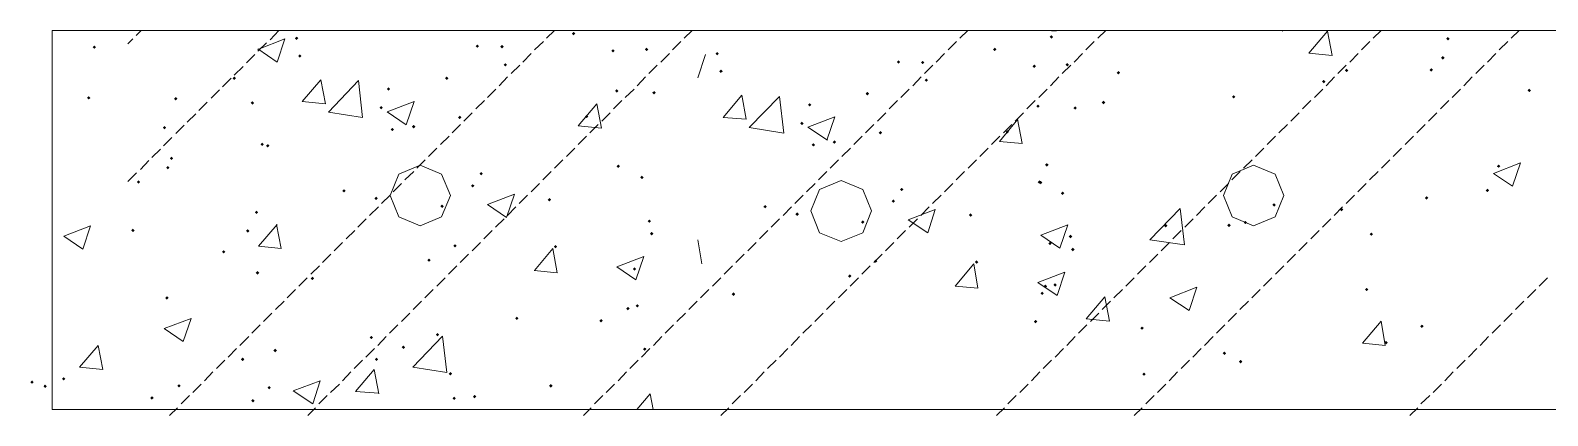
# Model space of a CAD drawing. Header units: millimetres. Extents: x -4415 to 173792, y -78716 to 47289.
# Drawn here: x 16559 to 20063, y -20318 to -19429 of the extents above; entities that cross this region are included whole.
import ezdxf

# ---------------------------------------------------------------- set-up
doc = ezdxf.new("R2010")
doc.units = ezdxf.units.MM

msp = doc.modelspace()

# ---------------------------------------------------------------- hatches: boundary and pattern name
h = msp.add_hatch(color=0)
h.dxf.hatch_style = 2
h.paths.add_polyline_path([(17173.9, -19451.5), (17169.9, -19447.5), (17173.9, -19443.6), (17177.9, -19447.5)])
h = msp.add_hatch(color=0)
h.dxf.hatch_style = 2
h.paths.add_polyline_path([(17813.7, -19440.8), (17809.7, -19436.8), (17813.7, -19432.8), (17817.7, -19436.8)])
h = msp.add_hatch(color=0)
h.dxf.hatch_style = 2
h.paths.add_polyline_path([(18917.2, -19448.3), (18913.3, -19444.3), (18917.2, -19440.4), (18921.2, -19444.3)])
h = msp.add_hatch(color=0)
h.dxf.hatch_style = 2
h.paths.add_polyline_path([(19832.9, -19452.6), (19829, -19448.6), (19832.9, -19444.6), (19836.9, -19448.6)])
h = msp.add_hatch(color=0)
h.dxf.hatch_style = 2
h.paths.add_polyline_path([(16706.9, -19471.9), (16702.9, -19467.9), (16706.9, -19464), (16710.9, -19467.9)])
h = msp.add_hatch(color=0)
h.dxf.hatch_style = 2
h.paths.add_polyline_path([(17591.5, -19469.8), (17587.5, -19465.8), (17591.5, -19461.8), (17595.5, -19465.8)])
h = msp.add_hatch(color=0)
h.dxf.hatch_style = 2
h.paths.add_polyline_path([(17648.4, -19470.8), (17644.4, -19466.9), (17648.4, -19462.9), (17652.3, -19466.9)])
h = msp.add_hatch(color=0)
h.dxf.hatch_style = 2
h.paths.add_polyline_path([(17904.9, -19480.5), (17901, -19476.5), (17904.9, -19472.6), (17908.9, -19476.5)])
h = msp.add_hatch(color=0)
h.dxf.hatch_style = 2
h.paths.add_polyline_path([(17982.2, -19477.3), (17978.3, -19473.3), (17982.2, -19469.3), (17986.2, -19473.3)])
h = msp.add_hatch(color=0)
h.dxf.hatch_style = 2
h.paths.add_polyline_path([(18145.4, -19486.9), (18141.4, -19483), (18145.4, -19479), (18149.4, -19483)])
h = msp.add_hatch(color=0)
h.dxf.hatch_style = 2
h.paths.add_polyline_path([(18786.3, -19477.3), (18782.3, -19473.3), (18786.3, -19469.3), (18790.3, -19473.3)])
h = msp.add_hatch(color=0)
h.dxf.hatch_style = 2
h.paths.add_polyline_path([(17181.4, -19492.3), (17177.4, -19488.3), (17181.4, -19484.4), (17185.4, -19488.3)])
h = msp.add_hatch(color=0)
h.dxf.hatch_style = 2
h.paths.add_polyline_path([(17655.9, -19512.7), (17651.9, -19508.7), (17655.9, -19504.8), (17659.9, -19508.7)])
h = msp.add_hatch(color=0)
h.dxf.hatch_style = 2
h.paths.add_polyline_path([(18564.1, -19506.3), (18560.1, -19502.3), (18564.1, -19498.3), (18568, -19502.3)])
h = msp.add_hatch(color=0)
h.dxf.hatch_style = 2
h.paths.add_polyline_path([(18619.9, -19507.3), (18615.9, -19503.4), (18619.9, -19499.4), (18623.9, -19503.4)])
h = msp.add_hatch(color=0)
h.dxf.hatch_style = 2
h.paths.add_polyline_path([(18877.5, -19515.9), (18873.6, -19512), (18877.5, -19508), (18881.5, -19512)])
h = msp.add_hatch(color=0)
h.dxf.hatch_style = 2
h.paths.add_polyline_path([(18953.7, -19512.7), (18949.8, -19508.7), (18953.7, -19504.8), (18957.7, -19508.7)])
h = msp.add_hatch(color=0)
h.dxf.hatch_style = 2
h.paths.add_polyline_path([(19598.9, -19525.6), (19594.9, -19521.6), (19598.9, -19517.6), (19602.9, -19521.6)])
h = msp.add_hatch(color=0)
h.dxf.hatch_style = 2
h.paths.add_polyline_path([(19794.3, -19524.5), (19790.3, -19520.5), (19794.3, -19516.6), (19798.3, -19520.5)])
h = msp.add_hatch(color=0)
h.dxf.hatch_style = 2
h.paths.add_polyline_path([(19821.1, -19496.6), (19817.2, -19492.6), (19821.1, -19488.7), (19825.1, -19492.6)])
h = msp.add_hatch(color=0)
h.dxf.hatch_style = 2
h.paths.add_polyline_path([(17030, -19543.8), (17026.1, -19539.9), (17030, -19535.9), (17034, -19539.9)])
h = msp.add_hatch(color=0)
h.dxf.hatch_style = 2
h.paths.add_polyline_path([(17520.6, -19543.8), (17516.7, -19539.9), (17520.6, -19535.9), (17524.6, -19539.9)])
h = msp.add_hatch(color=0)
h.dxf.hatch_style = 2
h.paths.add_polyline_path([(18154, -19527.7), (18150, -19523.8), (18154, -19519.8), (18158, -19523.8)])
h = msp.add_hatch(color=0)
h.dxf.hatch_style = 2
h.paths.add_polyline_path([(18628.5, -19548.1), (18624.5, -19544.2), (18628.5, -19540.2), (18632.4, -19544.2)])
h = msp.add_hatch(color=0)
h.dxf.hatch_style = 2
h.paths.add_polyline_path([(19071.8, -19531), (19067.9, -19527), (19071.8, -19523), (19075.8, -19527)])
h = msp.add_hatch(color=0)
h.dxf.hatch_style = 2
h.paths.add_polyline_path([(19546.3, -19551.4), (19542.3, -19547.4), (19546.3, -19543.4), (19550.3, -19547.4)])
h = msp.add_hatch(color=0)
h.dxf.hatch_style = 2
h.paths.add_polyline_path([(16694, -19588.9), (16690.1, -19585), (16694, -19581), (16698, -19585)])
h = msp.add_hatch(color=0)
h.dxf.hatch_style = 2
h.paths.add_polyline_path([(16894.8, -19591.1), (16890.8, -19587.1), (16894.8, -19583.1), (16898.8, -19587.1)])
h = msp.add_hatch(color=0)
h.dxf.hatch_style = 2
h.paths.add_polyline_path([(17386.4, -19568.5), (17382.5, -19564.6), (17386.4, -19560.6), (17390.4, -19564.6)])
h = msp.add_hatch(color=0)
h.dxf.hatch_style = 2
h.paths.add_polyline_path([(17913.5, -19572.8), (17909.6, -19568.9), (17913.5, -19564.9), (17917.5, -19568.9)])
h = msp.add_hatch(color=0)
h.dxf.hatch_style = 2
h.paths.add_polyline_path([(17999.4, -19577.1), (17995.4, -19573.1), (17999.4, -19569.2), (18003.4, -19573.1)])
h = msp.add_hatch(color=0)
h.dxf.hatch_style = 2
h.paths.add_polyline_path([(18492.1, -19579.3), (18488.2, -19575.3), (18492.1, -19571.3), (18496.1, -19575.3)])
h = msp.add_hatch(color=0)
h.dxf.hatch_style = 2
h.paths.add_polyline_path([(19338.1, -19586.8), (19334.1, -19582.8), (19338.1, -19578.8), (19342, -19582.8)])
h = msp.add_hatch(color=0)
h.dxf.hatch_style = 2
h.paths.add_polyline_path([(20020.8, -19571.7), (20016.8, -19567.8), (20020.8, -19563.8), (20024.8, -19567.8)])
h = msp.add_hatch(color=0)
h.dxf.hatch_style = 2
h.paths.add_polyline_path([(17071.9, -19600.7), (17067.9, -19596.8), (17071.9, -19592.8), (17075.9, -19596.8)])
h = msp.add_hatch(color=0)
h.dxf.hatch_style = 2
h.paths.add_polyline_path([(17369.3, -19611.5), (17365.3, -19607.5), (17369.3, -19603.5), (17373.2, -19607.5)])
h = msp.add_hatch(color=0)
h.dxf.hatch_style = 2
h.paths.add_polyline_path([(18359, -19605), (18355.1, -19601.1), (18359, -19597.1), (18363, -19601.1)])
h = msp.add_hatch(color=0)
h.dxf.hatch_style = 2
h.paths.add_polyline_path([(18886.1, -19608.2), (18882.1, -19604.3), (18886.1, -19600.3), (18890.1, -19604.3)])
h = msp.add_hatch(color=0)
h.dxf.hatch_style = 2
h.paths.add_polyline_path([(18972, -19612.5), (18968, -19608.6), (18972, -19604.6), (18976, -19608.6)])
h = msp.add_hatch(color=0)
h.dxf.hatch_style = 2
h.paths.add_polyline_path([(19037.5, -19599.7), (19033.5, -19595.7), (19037.5, -19591.7), (19041.5, -19595.7)])
h = msp.add_hatch(color=0)
h.dxf.hatch_style = 2
h.paths.add_polyline_path([(16869, -19657.6), (16865, -19653.7), (16869, -19649.7), (16873, -19653.7)])
h = msp.add_hatch(color=0)
h.dxf.hatch_style = 2
h.paths.add_polyline_path([(17395, -19661.9), (17391.1, -19658), (17395, -19654), (17399, -19658)])
h = msp.add_hatch(color=0)
h.dxf.hatch_style = 2
h.paths.add_polyline_path([(17444.4, -19655.5), (17440.4, -19651.5), (17444.4, -19647.5), (17448.4, -19651.5)])
h = msp.add_hatch(color=0)
h.dxf.hatch_style = 2
h.paths.add_polyline_path([(17550.7, -19634), (17546.7, -19630), (17550.7, -19626.1), (17554.7, -19630)])
h = msp.add_hatch(color=0)
h.dxf.hatch_style = 2
h.paths.add_polyline_path([(17843.8, -19631.9), (17839.8, -19627.9), (17843.8, -19623.9), (17847.7, -19627.9)])
h = msp.add_hatch(color=0)
h.dxf.hatch_style = 2
h.paths.add_polyline_path([(18340.8, -19648), (18336.8, -19644), (18340.8, -19640), (18344.8, -19644)])
h = msp.add_hatch(color=0)
h.dxf.hatch_style = 2
h.paths.add_polyline_path([(17094.5, -19696.3), (17090.5, -19692.3), (17094.5, -19688.3), (17098.4, -19692.3)])
h = msp.add_hatch(color=0)
h.dxf.hatch_style = 2
h.paths.add_polyline_path([(17107.3, -19699.5), (17103.4, -19695.5), (17107.3, -19691.6), (17111.3, -19695.5)])
h = msp.add_hatch(color=0)
h.dxf.hatch_style = 2
h.paths.add_polyline_path([(18367.6, -19697.3), (18363.6, -19693.4), (18367.6, -19689.4), (18371.6, -19693.4)])
h = msp.add_hatch(color=0)
h.dxf.hatch_style = 2
h.paths.add_polyline_path([(18415.9, -19690.9), (18412, -19686.9), (18415.9, -19683), (18419.9, -19686.9)])
h = msp.add_hatch(color=0)
h.dxf.hatch_style = 2
h.paths.add_polyline_path([(18522.2, -19669.4), (18518.2, -19665.5), (18522.2, -19661.5), (18526.2, -19665.5)])
h = msp.add_hatch(color=0)
h.dxf.hatch_style = 2
h.paths.add_polyline_path([(18815.3, -19667.3), (18811.3, -19663.3), (18815.3, -19659.3), (18819.2, -19663.3)])
h = msp.add_hatch(color=0)
h.dxf.hatch_style = 2
h.paths.add_polyline_path([(16885.1, -19728.5), (16881.1, -19724.5), (16885.1, -19720.5), (16889.1, -19724.5)])
h = msp.add_hatch(color=0)
h.dxf.hatch_style = 2
h.paths.add_polyline_path([(16876.5, -19749.9), (16872.6, -19746), (16876.5, -19742), (16880.5, -19746)])
h = msp.add_hatch(color=0)
h.dxf.hatch_style = 2
h.paths.add_polyline_path([(17600.1, -19763.9), (17596.1, -19759.9), (17600.1, -19756), (17604, -19759.9)])
h = msp.add_hatch(color=0)
h.dxf.hatch_style = 2
h.paths.add_polyline_path([(17916.7, -19746.7), (17912.8, -19742.8), (17916.7, -19738.8), (17920.7, -19742.8)])
h = msp.add_hatch(color=0)
h.dxf.hatch_style = 2
h.paths.add_polyline_path([(18906.5, -19743.5), (18902.5, -19739.5), (18906.5, -19735.6), (18910.5, -19739.5)])
h = msp.add_hatch(color=0)
h.dxf.hatch_style = 2
h.paths.add_polyline_path([(19950, -19746.7), (19946, -19742.8), (19950, -19738.8), (19953.9, -19742.8)])
h = msp.add_hatch(color=0)
h.dxf.hatch_style = 2
h.paths.add_polyline_path([(16808.9, -19783.2), (16804.9, -19779.3), (16808.9, -19775.3), (16812.9, -19779.3)])
h = msp.add_hatch(color=0)
h.dxf.hatch_style = 2
h.paths.add_polyline_path([(17283.4, -19803.6), (17279.4, -19799.7), (17283.4, -19795.7), (17287.4, -19799.7)])
h = msp.add_hatch(color=0)
h.dxf.hatch_style = 2
h.paths.add_polyline_path([(17580.7, -19791.8), (17576.8, -19787.8), (17580.7, -19783.9), (17584.7, -19787.8)])
h = msp.add_hatch(color=0)
h.dxf.hatch_style = 2
h.paths.add_polyline_path([(17971.5, -19772.5), (17967.5, -19768.5), (17971.5, -19764.5), (17975.5, -19768.5)])
h = msp.add_hatch(color=0)
h.dxf.hatch_style = 2
h.paths.add_polyline_path([(18571.6, -19800.4), (18567.6, -19796.4), (18571.6, -19792.5), (18575.6, -19796.4)])
h = msp.add_hatch(color=0)
h.dxf.hatch_style = 2
h.paths.add_polyline_path([(18889.3, -19783.2), (18885.4, -19779.3), (18889.3, -19775.3), (18893.3, -19779.3)])
h = msp.add_hatch(color=0)
h.dxf.hatch_style = 2
h.paths.add_polyline_path([(18892.6, -19784.3), (18888.6, -19780.3), (18892.6, -19776.4), (18896.5, -19780.3)])
h = msp.add_hatch(color=0)
h.dxf.hatch_style = 2
h.paths.add_polyline_path([(19924.2, -19802.6), (19920.2, -19798.6), (19924.2, -19794.6), (19928.2, -19798.6)])
h = msp.add_hatch(color=0)
h.dxf.hatch_style = 2
h.paths.add_polyline_path([(17357.5, -19820.8), (17353.5, -19816.8), (17357.5, -19812.9), (17361.4, -19816.8)])
h = msp.add_hatch(color=0)
h.dxf.hatch_style = 2
h.paths.add_polyline_path([(17509.9, -19839.1), (17505.9, -19835.1), (17509.9, -19831.1), (17513.9, -19835.1)])
h = msp.add_hatch(color=0)
h.dxf.hatch_style = 2
h.paths.add_polyline_path([(17757.9, -19824), (17753.9, -19820), (17757.9, -19816.1), (17761.8, -19820)])
h = msp.add_hatch(color=0)
h.dxf.hatch_style = 2
h.paths.add_polyline_path([(18256, -19840.1), (18252, -19836.2), (18256, -19832.2), (18259.9, -19836.2)])
h = msp.add_hatch(color=0)
h.dxf.hatch_style = 2
h.paths.add_polyline_path([(18552.3, -19827.2), (18548.3, -19823.3), (18552.3, -19819.3), (18556.2, -19823.3)])
h = msp.add_hatch(color=0)
h.dxf.hatch_style = 2
h.paths.add_polyline_path([(18943, -19809), (18939, -19805), (18943, -19801), (18947, -19805)])
h = msp.add_hatch(color=0)
h.dxf.hatch_style = 2
h.paths.add_polyline_path([(19431.5, -19835.8), (19427.5, -19831.9), (19431.5, -19827.9), (19435.4, -19831.9)])
h = msp.add_hatch(color=0)
h.dxf.hatch_style = 2
h.paths.add_polyline_path([(19783.6, -19819.7), (19779.6, -19815.8), (19783.6, -19811.8), (19787.5, -19815.8)])
h = msp.add_hatch(color=0)
h.dxf.hatch_style = 2
h.paths.add_polyline_path([(17081.6, -19853), (17077.6, -19849), (17081.6, -19845.1), (17085.5, -19849)])
h = msp.add_hatch(color=0)
h.dxf.hatch_style = 2
h.paths.add_polyline_path([(17988.7, -19873.4), (17984.7, -19869.4), (17988.7, -19865.5), (17992.6, -19869.4)])
h = msp.add_hatch(color=0)
h.dxf.hatch_style = 2
h.paths.add_polyline_path([(18330, -19857.3), (18326.1, -19853.3), (18330, -19849.4), (18334, -19853.3)])
h = msp.add_hatch(color=0)
h.dxf.hatch_style = 2
h.paths.add_polyline_path([(18481.4, -19875.5), (18477.4, -19871.6), (18481.4, -19867.6), (18485.4, -19871.6)])
h = msp.add_hatch(color=0)
h.dxf.hatch_style = 2
h.paths.add_polyline_path([(18730.5, -19859.4), (18726.5, -19855.5), (18730.5, -19851.5), (18734.4, -19855.5)])
h = msp.add_hatch(color=0)
h.dxf.hatch_style = 2
h.paths.add_polyline_path([(19587.1, -19846.6), (19583.1, -19842.6), (19587.1, -19838.6), (19591.1, -19842.6)])
h = msp.add_hatch(color=0)
h.dxf.hatch_style = 2
h.paths.add_polyline_path([(16796, -19894.9), (16792, -19890.9), (16796, -19886.9), (16800, -19890.9)])
h = msp.add_hatch(color=0)
h.dxf.hatch_style = 2
h.paths.add_polyline_path([(17061.2, -19895.9), (17057.2, -19892), (17061.2, -19888), (17065.1, -19892)])
h = msp.add_hatch(color=0)
h.dxf.hatch_style = 2
h.paths.add_polyline_path([(17994, -19902.4), (17990.1, -19898.4), (17994, -19894.4), (17998, -19898.4)])
h = msp.add_hatch(color=0)
h.dxf.hatch_style = 2
h.paths.add_polyline_path([(18961.3, -19908.8), (18957.3, -19904.9), (18961.3, -19900.9), (18965.2, -19904.9)])
h = msp.add_hatch(color=0)
h.dxf.hatch_style = 2
h.paths.add_polyline_path([(19181.3, -19884.1), (19177.4, -19880.2), (19181.3, -19876.2), (19185.3, -19880.2)])
h = msp.add_hatch(color=0)
h.dxf.hatch_style = 2
h.paths.add_polyline_path([(19327.3, -19883.1), (19323.4, -19879.1), (19327.3, -19875.1), (19331.3, -19879.1)])
h = msp.add_hatch(color=0)
h.dxf.hatch_style = 2
h.paths.add_polyline_path([(19364.9, -19876.6), (19360.9, -19872.7), (19364.9, -19868.7), (19368.9, -19872.7)])
h = msp.add_hatch(color=0)
h.dxf.hatch_style = 2
h.paths.add_polyline_path([(19655.8, -19903.5), (19651.8, -19899.5), (19655.8, -19895.5), (19659.8, -19899.5)])
h = msp.add_hatch(color=0)
h.dxf.hatch_style = 2
h.paths.add_polyline_path([(17005.4, -19944.3), (17001.4, -19940.3), (17005.4, -19936.3), (17009.3, -19940.3)])
h = msp.add_hatch(color=0)
h.dxf.hatch_style = 2
h.paths.add_polyline_path([(17540, -19930.3), (17536, -19926.3), (17540, -19922.4), (17543.9, -19926.3)])
h = msp.add_hatch(color=0)
h.dxf.hatch_style = 2
h.paths.add_polyline_path([(17771.8, -19932.4), (17767.9, -19928.5), (17771.8, -19924.5), (17775.8, -19928.5)])
h = msp.add_hatch(color=0)
h.dxf.hatch_style = 2
h.paths.add_polyline_path([(18914, -19924.9), (18910.1, -19921), (18914, -19917), (18918, -19921)])
h = msp.add_hatch(color=0)
h.dxf.hatch_style = 2
h.paths.add_polyline_path([(18966.6, -19938.9), (18962.7, -19934.9), (18966.6, -19930.9), (18970.6, -19934.9)])
h = msp.add_hatch(color=0)
h.dxf.hatch_style = 2
h.paths.add_polyline_path([(17479.8, -19963.6), (17475.9, -19959.6), (17479.8, -19955.6), (17483.8, -19959.6)])
h = msp.add_hatch(color=0)
h.dxf.hatch_style = 2
h.paths.add_polyline_path([(18511.5, -19965.7), (18507.5, -19961.8), (18511.5, -19957.8), (18515.4, -19961.8)])
h = msp.add_hatch(color=0)
h.dxf.hatch_style = 2
h.paths.add_polyline_path([(18744.4, -19967.9), (18740.4, -19963.9), (18744.4, -19959.9), (18748.4, -19963.9)])
h = msp.add_hatch(color=0)
h.dxf.hatch_style = 2
h.paths.add_polyline_path([(17083.7, -19992.6), (17079.7, -19988.6), (17083.7, -19984.6), (17087.7, -19988.6)])
h = msp.add_hatch(color=0)
h.dxf.hatch_style = 2
h.paths.add_polyline_path([(17210.4, -20005.4), (17206.4, -20001.5), (17210.4, -19997.5), (17214.4, -20001.5)])
h = msp.add_hatch(color=0)
h.dxf.hatch_style = 2
h.paths.add_polyline_path([(17954.3, -19984), (17950.3, -19980), (17954.3, -19976), (17958.3, -19980)])
h = msp.add_hatch(color=0)
h.dxf.hatch_style = 2
h.paths.add_polyline_path([(18451.4, -20000.1), (18447.4, -19996.1), (18451.4, -19992.1), (18455.3, -19996.1)])
h = msp.add_hatch(color=0)
h.dxf.hatch_style = 2
h.paths.add_polyline_path([(16874.4, -20050.5), (16870.4, -20046.6), (16874.4, -20042.6), (16878.4, -20046.6)])
h = msp.add_hatch(color=0)
h.dxf.hatch_style = 2
h.paths.add_polyline_path([(18183, -20041.9), (18179, -20038), (18183, -20034), (18186.9, -20038)])
h = msp.add_hatch(color=0)
h.dxf.hatch_style = 2
h.paths.add_polyline_path([(18895.8, -20039.8), (18891.8, -20035.8), (18895.8, -20031.9), (18899.7, -20035.8)])
h = msp.add_hatch(color=0)
h.dxf.hatch_style = 2
h.paths.add_polyline_path([(18903.3, -20023.7), (18899.3, -20019.7), (18903.3, -20015.7), (18907.3, -20019.7)])
h = msp.add_hatch(color=0)
h.dxf.hatch_style = 2
h.paths.add_polyline_path([(18925.8, -20020.5), (18921.9, -20016.5), (18925.8, -20012.5), (18929.8, -20016.5)])
h = msp.add_hatch(color=0)
h.dxf.hatch_style = 2
h.paths.add_polyline_path([(19645.1, -20031.2), (19641.1, -20027.2), (19645.1, -20023.3), (19649.1, -20027.2)])
h = msp.add_hatch(color=0)
h.dxf.hatch_style = 2
h.paths.add_polyline_path([(17939.3, -20075.2), (17935.3, -20071.2), (17939.3, -20067.3), (17943.3, -20071.2)])
h = msp.add_hatch(color=0)
h.dxf.hatch_style = 2
h.paths.add_polyline_path([(17960.8, -20068.8), (17956.8, -20064.8), (17960.8, -20060.8), (17964.7, -20064.8)])
h = msp.add_hatch(color=0)
h.dxf.hatch_style = 2
h.paths.add_polyline_path([(17682.7, -20097.8), (17678.8, -20093.8), (17682.7, -20089.8), (17686.7, -20093.8)])
h = msp.add_hatch(color=0)
h.dxf.hatch_style = 2
h.paths.add_polyline_path([(17877, -20103.1), (17873.1, -20099.2), (17877, -20095.2), (17881, -20099.2)])
h = msp.add_hatch(color=0)
h.dxf.hatch_style = 2
h.paths.add_polyline_path([(18880.7, -20105.3), (18876.8, -20101.3), (18880.7, -20097.3), (18884.7, -20101.3)])
h = msp.add_hatch(color=0)
h.dxf.hatch_style = 2
h.paths.add_polyline_path([(19126.6, -20120.3), (19122.6, -20116.3), (19126.6, -20112.4), (19130.6, -20116.3)])
h = msp.add_hatch(color=0)
h.dxf.hatch_style = 2
h.paths.add_polyline_path([(19772.8, -20116), (19768.9, -20112), (19772.8, -20108.1), (19776.8, -20112)])
h = msp.add_hatch(color=0)
h.dxf.hatch_style = 2
h.paths.add_polyline_path([(17346.7, -20141.8), (17342.8, -20137.8), (17346.7, -20133.8), (17350.7, -20137.8)])
h = msp.add_hatch(color=0)
h.dxf.hatch_style = 2
h.paths.add_polyline_path([(17499.2, -20135.3), (17495.2, -20131.4), (17499.2, -20127.4), (17503.1, -20131.4)])
h = msp.add_hatch(color=0)
h.dxf.hatch_style = 2
h.paths.add_polyline_path([(19690.2, -20153.6), (19686.2, -20149.6), (19690.2, -20145.6), (19694.1, -20149.6)])
h = msp.add_hatch(color=0)
h.dxf.hatch_style = 2
h.paths.add_polyline_path([(17124.5, -20171.8), (17120.5, -20167.9), (17124.5, -20163.9), (17128.5, -20167.9)])
h = msp.add_hatch(color=0)
h.dxf.hatch_style = 2
h.paths.add_polyline_path([(17420.8, -20164.3), (17416.8, -20160.3), (17420.8, -20156.4), (17424.8, -20160.3)])
h = msp.add_hatch(color=0)
h.dxf.hatch_style = 2
h.paths.add_polyline_path([(17977.9, -20168.6), (17974, -20164.6), (17977.9, -20160.7), (17981.9, -20164.6)])
h = msp.add_hatch(color=0)
h.dxf.hatch_style = 2
h.paths.add_polyline_path([(19316.6, -20178.3), (19312.6, -20174.3), (19316.6, -20170.3), (19320.6, -20174.3)])
h = msp.add_hatch(color=0)
h.dxf.hatch_style = 2
h.paths.add_polyline_path([(17049.4, -20192.2), (17045.4, -20188.3), (17049.4, -20184.3), (17053.3, -20188.3)])
h = msp.add_hatch(color=0)
h.dxf.hatch_style = 2
h.paths.add_polyline_path([(17358.5, -20192.2), (17354.6, -20188.3), (17358.5, -20184.3), (17362.5, -20188.3)])
h = msp.add_hatch(color=0)
h.dxf.hatch_style = 2
h.paths.add_polyline_path([(17529.2, -20225.5), (17525.2, -20221.5), (17529.2, -20217.6), (17533.2, -20221.5)])
h = msp.add_hatch(color=0)
h.dxf.hatch_style = 2
h.paths.add_polyline_path([(19130.9, -20226.6), (19126.9, -20222.6), (19130.9, -20218.6), (19134.8, -20222.6)])
h = msp.add_hatch(color=0)
h.dxf.hatch_style = 2
h.paths.add_polyline_path([(19354.2, -20197.6), (19350.2, -20193.6), (19354.2, -20189.7), (19358.1, -20193.6)])
h = msp.add_hatch(color=0)
h.dxf.hatch_style = 2
h.paths.add_polyline_path([(16563.1, -20244.8), (16559.1, -20240.9), (16563.1, -20236.9), (16567, -20240.9)])
h = msp.add_hatch(color=0)
h.dxf.hatch_style = 2
h.paths.add_polyline_path([(16593.1, -20254.5), (16589.2, -20250.5), (16593.1, -20246.5), (16597.1, -20250.5)])
h = msp.add_hatch(color=0)
h.dxf.hatch_style = 2
h.paths.add_polyline_path([(16636.1, -20237.3), (16632.1, -20233.3), (16636.1, -20229.4), (16640, -20233.3)])
h = msp.add_hatch(color=0)
h.dxf.hatch_style = 2
h.paths.add_polyline_path([(16902.3, -20253.4), (16898.3, -20249.4), (16902.3, -20245.5), (16906.3, -20249.4)])
h = msp.add_hatch(color=0)
h.dxf.hatch_style = 2
h.paths.add_polyline_path([(17110.6, -20257.7), (17106.6, -20253.7), (17110.6, -20249.8), (17114.5, -20253.7)])
h = msp.add_hatch(color=0)
h.dxf.hatch_style = 2
h.paths.add_polyline_path([(17761.1, -20253.4), (17757.1, -20249.4), (17761.1, -20245.5), (17765.1, -20249.4)])
h = msp.add_hatch(color=0)
h.dxf.hatch_style = 2
h.paths.add_polyline_path([(16840, -20281.3), (16836.1, -20277.4), (16840, -20273.4), (16844, -20277.4)])
h = msp.add_hatch(color=0)
h.dxf.hatch_style = 2
h.paths.add_polyline_path([(17073, -20287.8), (17069, -20283.8), (17073, -20279.8), (17077, -20283.8)])
h = msp.add_hatch(color=0)
h.dxf.hatch_style = 2
h.paths.add_polyline_path([(17537.8, -20282.4), (17533.8, -20278.4), (17537.8, -20274.5), (17541.8, -20278.4)])
h = msp.add_hatch(color=0)
h.dxf.hatch_style = 2
h.paths.add_polyline_path([(17585, -20278.1), (17581.1, -20274.1), (17585, -20270.2), (17589, -20274.1)])

# ---------------------------------------------------------------- linework, layer by layer
at = {"color": 0, "lineweight": 0}
for points in [[(22557.5, -19429.3), (16609.2, -19429.3)], [(16609.2, -19429.3), (16609.2, -20304.2)], [(16803.5, -19441.1), (16815.3, -19429.3)], [(17112.7, -19450.8), (17133.1, -19429.3)], [(17751.4, -19447.5), (17769.7, -19429.3)], [(18069.2, -19447.5), (18087.4, -19429.3)], [(18705.8, -19447.5), (18724, -19429.3)], [(18906.5, -19429.3), (18928, -19431.4)], [(19024.6, -19447.5), (19042.8, -19429.3)], [(19448.6, -19429.3), (19451.8, -19431.4)], [(19512, -19481.9), (19554.9, -19431.4)], [(19565.6, -19487.3), (19554.9, -19431.4)], [(19660.1, -19447.5), (19678.4, -19429.3)], [(19978.9, -19447.5), (19997.2, -19429.3)], [(16784.2, -19460.4), (16796, -19448.6)], [(17084.8, -19473.3), (17147.1, -19448.6)], [(17084.8, -19477.6), (17104.1, -19458.3)], [(17084.8, -19472.2), (17128.8, -19502.3)], [(17128.8, -19502.3), (17147.1, -19448.6)], [(17723.5, -19474.4), (17743.9, -19455.1)], [(18042.3, -19474.4), (18061.7, -19455.1)], [(18678.9, -19474.4), (18698.3, -19455.1)], [(18996.7, -19474.4), (19016, -19455.1)], [(19512, -19481.9), (19565.6, -19487.3)], [(19633.3, -19474.4), (19652.6, -19455.1)], [(19951, -19474.4), (19971.4, -19455.1)], [(17030, -19532.4), (17050.4, -19513)], [(17058, -19504.4), (17077.3, -19485.1)], [(17669.8, -19529.1), (17689.2, -19509.8)], [(17696.7, -19502.3), (17716, -19483)], [(17987.6, -19529.1), (18006.9, -19509.8)], [(18015.5, -19502.3), (18034.8, -19483)], [(18100.3, -19538.8), (18118.6, -19485.1)], [(18624.2, -19529.1), (18643.5, -19509.8)], [(18651, -19502.3), (18670.3, -19483)], [(18941.9, -19529.1), (18962.3, -19509.8)], [(18969.8, -19502.3), (18989.2, -19483)], [(19578.5, -19529.1), (19597.8, -19509.8)], [(19606.4, -19502.3), (19625.8, -19483)], [(19897.4, -19529.1), (19916.7, -19509.8)], [(19924.2, -19502.3), (19943.5, -19483)], [(17003.2, -19559.2), (17022.5, -19539.9)], [(17186.8, -19593.5), (17229.7, -19543.1)], [(17240.4, -19598.9), (17229.7, -19543.1)], [(17248, -19618.2), (17316.7, -19545.2)], [(17326.3, -19630), (17316.7, -19545.2)], [(17641.9, -19557), (17661.3, -19536.6)], [(17960.8, -19557), (17980.1, -19536.6)], [(18597.3, -19557), (18616.7, -19536.6)], [(18915.1, -19557), (18934.4, -19536.6)], [(19551.7, -19557), (19571, -19536.6)], [(19869.4, -19557), (19888.8, -19536.6)], [(16976.4, -19586), (16995.7, -19566.7)], [(17615.1, -19583.9), (17634.4, -19564.6)], [(17932.9, -19583.9), (17953.2, -19564.6)], [(18159.4, -19630), (18202.3, -19578.5)], [(18212, -19634.3), (18202.3, -19578.5)], [(18219.5, -19653.7), (18289.3, -19581.7)], [(18298.9, -19666.5), (18289.3, -19581.7)], [(18569.4, -19583.9), (18588.8, -19564.6)], [(18888.3, -19583.9), (18907.6, -19564.6)], [(19524.8, -19583.9), (19544.2, -19564.6)], [(19842.6, -19583.9), (19861.9, -19564.6)], [(16921.6, -19640.8), (16940.9, -19621.5)], [(16948.5, -19613.9), (16967.8, -19594.6)], [(17186.8, -19593.5), (17240.4, -19598.9)], [(17248, -19618.2), (17326.3, -19630)], [(17383.2, -19617.2), (17445.5, -19593.5)], [(17383.2, -19617.2), (17427.2, -19647.2)], [(17427.2, -19647.2), (17445.5, -19593.5)], [(17560.3, -19638.6), (17579.7, -19619.3)], [(17588.3, -19610.7), (17607.6, -19591.4)], [(17824.4, -19649.4), (17867.4, -19598.9)], [(17878.1, -19654.7), (17867.4, -19598.9)], [(17879.2, -19638.6), (17898.5, -19619.3)], [(17906, -19610.7), (17925.3, -19591.4)], [(18515.8, -19638.6), (18535.1, -19619.3)], [(18542.6, -19610.7), (18561.9, -19591.4)], [(18833.5, -19638.6), (18852.8, -19619.3)], [(18860.4, -19610.7), (18879.7, -19591.4)], [(19470.1, -19638.6), (19489.4, -19619.3)], [(19496.9, -19610.7), (19516.3, -19591.4)], [(19787.9, -19638.6), (19807.2, -19619.3)], [(19815.8, -19610.7), (19835.1, -19591.4)], [(16894.8, -19667.6), (16914.1, -19648.3)], [(17533.5, -19665.5), (17552.8, -19646.1)], [(17824.4, -19649.4), (17878.1, -19654.7)], [(17851.3, -19665.5), (17870.6, -19646.1)], [(18159.4, -19630), (18212, -19634.3)], [(18219.5, -19653.7), (18298.9, -19666.5)], [(18354.7, -19652.6), (18417, -19629)], [(18354.7, -19652.6), (18399.8, -19682.6)], [(18398.7, -19682.6), (18417, -19629)], [(18487.8, -19665.5), (18507.2, -19646.1)], [(18797, -19685.9), (18840, -19634.3)], [(18806.7, -19665.5), (18826, -19646.1)], [(18849.6, -19690.2), (18838.9, -19634.3)], [(19442.2, -19665.5), (19462.6, -19646.1)], [(19761, -19665.5), (19780.3, -19646.1)], [(16866.9, -19695.5), (16886.2, -19676.2)], [(17506.7, -19692.3), (17526, -19673)], [(17824.4, -19692.3), (17843.8, -19673)], [(18461, -19692.3), (18480.3, -19673)], [(18778.8, -19692.3), (18798.1, -19673)], [(18797, -19685.9), (18849.6, -19690.2)], [(19415.4, -19692.3), (19434.7, -19673)], [(19734.2, -19692.3), (19753.5, -19673)], [(16840, -19722.4), (16859.4, -19703)], [(17451.9, -19747.1), (17471.2, -19727.7)], [(17478.8, -19720.2), (17498.1, -19700.9)], [(17769.7, -19747.1), (17789, -19727.7)], [(17797.6, -19720.2), (17816.9, -19700.9)], [(18406.3, -19747.1), (18425.6, -19727.7)], [(18433.1, -19720.2), (18453.5, -19700.9)], [(18725.1, -19747.1), (18744.4, -19727.7)], [(18751.9, -19720.2), (18771.3, -19700.9)], [(19360.6, -19747.1), (19381, -19727.7)], [(19388.5, -19720.2), (19407.8, -19700.9)], [(19679.4, -19747.1), (19698.8, -19727.7)], [(19706.3, -19720.2), (19725.6, -19700.9)], [(16784.2, -19778.2), (16804.6, -19757.8)], [(16813.2, -19750.3), (16832.5, -19729.9)], [(17424, -19773.9), (17444.4, -19754.6)], [(17742.8, -19773.9), (17762.2, -19754.6)], [(18379.4, -19773.9), (18398.7, -19754.6)], [(18697.2, -19773.9), (18716.5, -19754.6)], [(19333.8, -19773.9), (19353.1, -19754.6)], [(19651.5, -19773.9), (19671.9, -19754.6)], [(19938.1, -19759.9), (20000.4, -19735.2)], [(19938.1, -19759.9), (19982.2, -19788.9)], [(19982.2, -19788.9), (20000.4, -19735.2)], [(17397.2, -19801.8), (17416.5, -19782.5)], [(17716, -19801.8), (17735.3, -19782.5)], [(18351.5, -19801.8), (18371.9, -19782.5)], [(18670.3, -19801.8), (18689.7, -19782.5)], [(19306.9, -19801.8), (19326.2, -19782.5)], [(19624.7, -19801.8), (19644, -19782.5)], [(17370.3, -19828.6), (17389.7, -19809.3)], [(17615.1, -19830.8), (17677.4, -19807.2)], [(17615.1, -19830.8), (17659.1, -19860.8)], [(17659.1, -19860.8), (17677.4, -19807.2)], [(17688.1, -19828.6), (17707.4, -19809.3)], [(18324.7, -19828.6), (18344, -19809.3)], [(18642.4, -19828.6), (18662.8, -19809.3)], [(19279, -19828.6), (19298.3, -19809.3)], [(19597.8, -19828.6), (19617.2, -19809.3)], [(17315.6, -19883.4), (17334.9, -19864.1)], [(17342.4, -19856.5), (17362.8, -19836.2)], [(17633.3, -19883.4), (17653.7, -19864.1)], [(17661.3, -19856.5), (17680.6, -19836.2)], [(18269.9, -19883.4), (18289.3, -19864.1)], [(18297.8, -19856.5), (18317.2, -19836.2)], [(18586.6, -19866.2), (18648.9, -19842.6)], [(18586.6, -19866.2), (18631.7, -19896.3)], [(18588.8, -19883.4), (18608.1, -19864.1)], [(18615.6, -19856.5), (18634.9, -19836.2)], [(18631.7, -19896.3), (18648.9, -19842.6)], [(19144.8, -19912.4), (19214.6, -19840.4)], [(19224.3, -19924.2), (19214.6, -19840.4)], [(19225.3, -19883.4), (19244.7, -19864.1)], [(19252.2, -19856.5), (19271.5, -19836.2)], [(19543.1, -19883.4), (19562.4, -19864.1)], [(19569.9, -19856.5), (19589.3, -19836.2)], [(16636.1, -19903.8), (16698.3, -19880.2)], [(16680.1, -19933.8), (16698.3, -19880.2)], [(17085.9, -19927.4), (17128.8, -19876.9)], [(17138.5, -19932.8), (17127.7, -19876.9)], [(17288.8, -19910.2), (17308.1, -19890.9)], [(17606.5, -19910.2), (17625.8, -19890.9)], [(18243.1, -19910.2), (18262.4, -19890.9)], [(18560.8, -19910.2), (18580.2, -19890.9)], [(18892.6, -19901.6), (18954.8, -19878)], [(18892.6, -19901.6), (18936.6, -19931.7)], [(18936.6, -19931.7), (18954.8, -19878)], [(19197.4, -19910.2), (19216.8, -19890.9)], [(19516.3, -19910.2), (19535.6, -19890.9)], [(16636.1, -19903.8), (16680.1, -19933.8)], [(17085.9, -19927.4), (17138.5, -19932.8)], [(17260.8, -19938.1), (17280.2, -19918.8)], [(17579.7, -19938.1), (17599, -19918.8)], [(17723.5, -19983.2), (17765.4, -19932.8)], [(17776.1, -19988.6), (17765.4, -19932.8)], [(18110, -19968.2), (18100.3, -19912.4)], [(18216.3, -19938.1), (18235.6, -19918.8)], [(18534, -19938.1), (18553.3, -19918.8)], [(19144.8, -19912.4), (19224.3, -19924.2)], [(19170.6, -19938.1), (19189.9, -19918.8)], [(19488.3, -19938.1), (19507.7, -19918.8)], [(17207.2, -19991.8), (17226.5, -19972.5)], [(17234, -19965), (17253.3, -19945.6)], [(17524.9, -19991.8), (17544.2, -19972.5)], [(17551.8, -19965), (17571.1, -19945.6)], [(17913.5, -19974.6), (17975.8, -19951)], [(17957.5, -20004.7), (17975.8, -19951)], [(18161.5, -19991.8), (18180.8, -19972.5)], [(18188.3, -19965), (18207.7, -19945.6)], [(18479.3, -19991.8), (18498.6, -19972.5)], [(18507.2, -19965), (18526.5, -19945.6)], [(18695, -20019.7), (18738, -19968.2)], [(18747.6, -20024), (18738, -19968.2)], [(19115.8, -19991.8), (19135.2, -19972.5)], [(19143.8, -19965), (19163.1, -19945.6)], [(19434.7, -19991.8), (19454, -19972.5)], [(19461.5, -19965), (19480.8, -19945.6)], [(17179.3, -20019.7), (17198.6, -20000.4)], [(17498.1, -20019.7), (17517.4, -20000.4)], [(17722.4, -19983.2), (17776.1, -19988.6)], [(17913.5, -19974.6), (17957.5, -20004.7)], [(18134.7, -20019.7), (18154, -20000.4)], [(18452.4, -20019.7), (18471.7, -20000.4)], [(18886.1, -20011.1), (18948.4, -19987.5)], [(18930.1, -20041.2), (18948.4, -19987.5)], [(19089, -20019.7), (19108.3, -20000.4)], [(19406.8, -20019.7), (19426.1, -20000.4)], [(20043.3, -20019.7), (20062.7, -20000.4)], [(17152.4, -20046.6), (17171.7, -20027.2)], [(17470.2, -20046.6), (17489.5, -20027.2)], [(18106.8, -20046.6), (18126.1, -20027.2)], [(18425.6, -20046.6), (18444.9, -20027.2)], [(18695, -20019.7), (18747.6, -20024)], [(18886.1, -20011.1), (18930.1, -20041.2)], [(19061.1, -20046.6), (19081.5, -20027.2)], [(19191, -20046.6), (19253.3, -20021.9)], [(19235, -20075.5), (19253.3, -20021.9)], [(19379.9, -20046.6), (19399.2, -20027.2)], [(20016.5, -20046.6), (20035.8, -20027.2)], [(17125.6, -20073.4), (17144.9, -20054.1)], [(17443.3, -20073.4), (17462.7, -20054.1)], [(18079.9, -20073.4), (18099.2, -20054.1)], [(18397.7, -20073.4), (18417, -20054.1)], [(18997.8, -20094.9), (19040.7, -20044.4)], [(19034.3, -20073.4), (19053.6, -20054.1)], [(19051.4, -20100.2), (19040.7, -20044.4)], [(19191, -20046.6), (19235, -20075.5)], [(19352, -20073.4), (19372.4, -20054.1)], [(19988.6, -20073.4), (20007.9, -20054.1)], [(16867.9, -20117.4), (16930.2, -20093.8)], [(16912, -20147.5), (16930.2, -20093.8)], [(17070.8, -20128.1), (17090.2, -20108.8)], [(17097.7, -20101.3), (17117, -20082)], [(17388.6, -20128.1), (17407.9, -20108.8)], [(17416.5, -20101.3), (17435.8, -20082)], [(18025.2, -20128.1), (18044.5, -20108.8)], [(18052, -20101.3), (18072.4, -20082)], [(18342.9, -20128.1), (18363.3, -20108.8)], [(18370.8, -20101.3), (18390.2, -20082)], [(18979.5, -20128.1), (18998.8, -20108.8)], [(18997.8, -20094.9), (19051.4, -20100.2)], [(19007.4, -20101.3), (19026.7, -20082)], [(19298.3, -20128.1), (19317.7, -20108.8)], [(19325.2, -20101.3), (19344.5, -20082)], [(19635.4, -20150.7), (19678.4, -20100.2)], [(19688, -20156.1), (19678.4, -20100.2)], [(19934.9, -20128.1), (19954.2, -20108.8)], [(19961.8, -20101.3), (19981.1, -20082)], [(16867.9, -20117.4), (16912, -20147.5)], [(17042.9, -20156.1), (17063.3, -20135.7)], [(17361.8, -20156.1), (17381.1, -20135.7)], [(17442.3, -20206.5), (17511, -20134.6)], [(17520.6, -20218.3), (17511, -20134.6)], [(17998.3, -20156.1), (18017.7, -20135.7)], [(18316.1, -20156.1), (18335.4, -20135.7)], [(18952.7, -20156.1), (18972, -20135.7)], [(19270.4, -20156.1), (19290.8, -20135.7)], [(19907, -20156.1), (19926.3, -20135.7)], [(16672.6, -20206.5), (16715.5, -20156.1)], [(16726.2, -20211.9), (16715.5, -20156.1)], [(17016.1, -20182.9), (17035.4, -20163.6)], [(17333.8, -20182.9), (17354.2, -20163.6)], [(17970.4, -20182.9), (17989.7, -20163.6)], [(18289.3, -20182.9), (18308.6, -20163.6)], [(18925.8, -20182.9), (18945.2, -20163.6)], [(19243.6, -20182.9), (19262.9, -20163.6)], [(19635.4, -20150.7), (19689.1, -20156.1)], [(19880.2, -20182.9), (19899.5, -20163.6)], [(16672.6, -20206.5), (16726.2, -20211.9)], [(16961.3, -20237.6), (16980.7, -20217.2)], [(16989.2, -20209.7), (17008.6, -20190.4)], [(17280.2, -20237.6), (17299.5, -20217.2)], [(17307, -20209.7), (17326.3, -20190.4)], [(17310.2, -20262.3), (17353.2, -20211.9)], [(17363.9, -20267.7), (17353.2, -20211.9)], [(17442.3, -20206.5), (17520.6, -20218.3)], [(17916.7, -20237.6), (17936.1, -20217.2)], [(17943.6, -20209.7), (17962.9, -20190.4)], [(18234.5, -20237.6), (18253.8, -20217.2)], [(18261.3, -20209.7), (18281.7, -20190.4)], [(18871.1, -20237.6), (18890.4, -20217.2)], [(18897.9, -20209.7), (18917.2, -20190.4)], [(19188.8, -20237.6), (19208.2, -20217.2)], [(19216.8, -20209.7), (19236.1, -20190.4)], [(19825.4, -20237.6), (19844.7, -20217.2)], [(19853.3, -20209.7), (19872.7, -20190.4)], [(16934.5, -20264.5), (16953.8, -20245.2)], [(17166.4, -20261.3), (17228.6, -20237.6)], [(17211.5, -20291.3), (17228.6, -20237.6)], [(17252.3, -20264.5), (17272.7, -20245.2)], [(17888.8, -20264.5), (17908.2, -20245.2)], [(18207.7, -20264.5), (18227, -20245.2)], [(18844.3, -20264.5), (18863.6, -20245.2)], [(19162, -20264.5), (19181.3, -20245.2)], [(19798.6, -20264.5), (19817.9, -20245.2)], [(16907.7, -20291.3), (16927, -20272)], [(17166.4, -20261.3), (17211.5, -20291.3)], [(17225.4, -20291.3), (17244.7, -20272)], [(17310.2, -20262.3), (17363.9, -20266.6)], [(17862, -20291.3), (17881.3, -20272)], [(17959.7, -20304.2), (17990.8, -20267.7)], [(17997.3, -20304.2), (17990.8, -20267.7)], [(18179.8, -20291.3), (18199.1, -20272)], [(18816.3, -20291.3), (18835.7, -20272)], [(19135.2, -20291.3), (19154.5, -20272)], [(19770.7, -20291.3), (19791.1, -20272)], [(16609.2, -20304.2), (22557.5, -20304.2)], [(16880.8, -20318.2), (16899.1, -20299.9)], [(17199.7, -20318.2), (17217.9, -20299.9)], [(17836.2, -20318.2), (17854.5, -20299.9)], [(18154, -20318.2), (18172.2, -20299.9)], [(18790.6, -20318.2), (18808.8, -20299.9)], [(19108.3, -20318.2), (19126.6, -20299.9)], [(19744.9, -20318.2), (19763.2, -20299.9)]]:
    msp.add_lwpolyline(points, dxfattribs=at)
for points in [[(17529.2, -19810.4), (17508.8, -19761), (17459.4, -19740.6), (17410.1, -19761), (17389.7, -19810.4), (17410.1, -19859.8), (17459.4, -19880.2), (17508.8, -19859.8)], [(19454, -19810.4), (19433.6, -19761), (19384.2, -19740.6), (19334.8, -19761), (19314.4, -19810.4), (19334.8, -19859.8), (19384.2, -19880.2), (19433.6, -19859.8)], [(18501.8, -19845.8), (18481.4, -19796.4), (18432, -19776), (18381.6, -19796.4), (18361.2, -19845.8), (18381.6, -19896.3), (18432, -19916.7), (18481.4, -19896.3)]]:
    msp.add_lwpolyline(points, close=True, dxfattribs=at)

doc.saveas('drawing.dxf')
